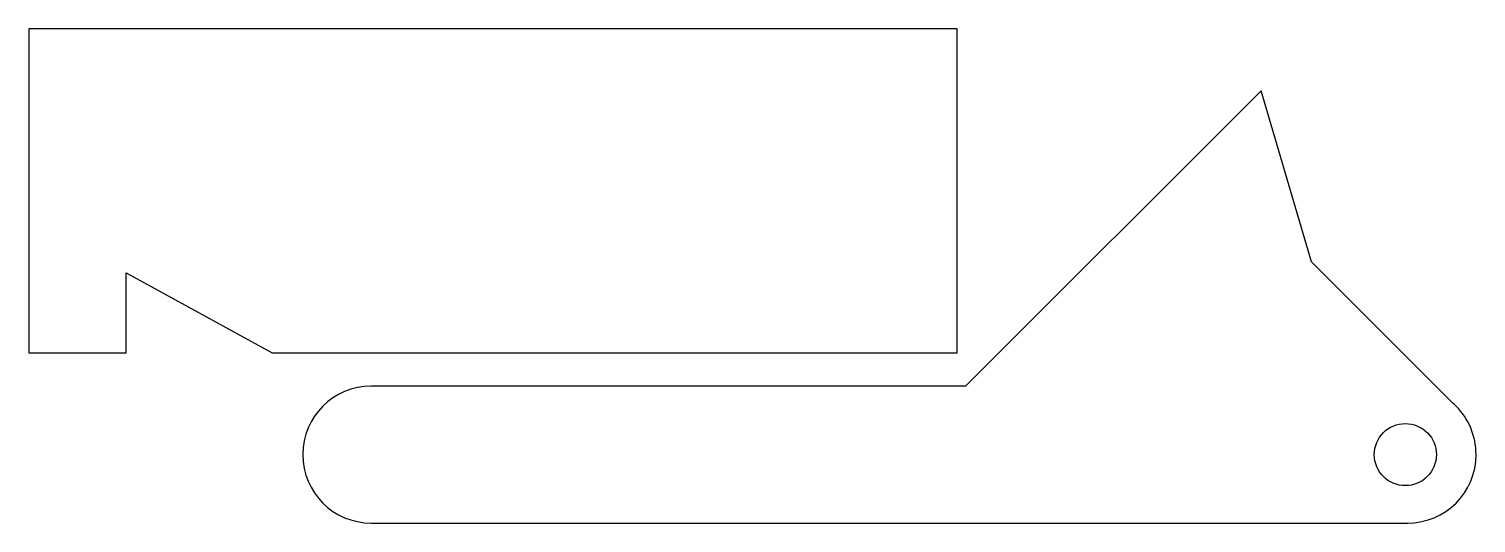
# Model space of a CAD drawing. Extents: x -83 to 287, y -31 to 95.
import ezdxf

# ---------------------------------------------------------------- set-up
doc = ezdxf.new("R2010")
doc.units = 0
doc.layers.add('LAYER_1', color=160, linetype='Continuous')

msp = doc.modelspace()

# ---------------------------------------------------------------- linework, layer by layer
at = {"layer": 'LAYER_1', "color": 7}
for p, q in [((-83.41, 94.91), (-83.41, 12.14)), ((153.96, 94.91), (-83.41, 94.91)), ((153.96, 12.14), (153.96, 94.91)), ((231.64, 79.13), (156.1, 3.59)), ((244.5, 35.38), (231.64, 79.13)), ((280.46, -0.58), (244.5, 35.38)), ((-58.57, 12.14), (-58.57, 32.53)), ((-58.57, 32.53), (-21.2, 12.14)), ((-83.41, 12.14), (-58.57, 12.14)), ((-21.2, 12.14), (153.96, 12.14)), ((156.1, 3.59), (4.11, 3.58)), ((4.11, -31.41), (269.11, -31.41))]:
    msp.add_line(p, q, dxfattribs=at)
for points in [[(4.11, 3.58), (-5.59, 3.58), (-13.39, -4.22), (-13.39, -13.92)], [(281.5, -1.53), (281.16, -1.2), (280.81, -0.88), (280.46, -0.58)], [(286.61, -13.92), (286.61, -9.07), (284.66, -4.69), (281.5, -1.53)], [(260.59, -13.91), (260.59, -9.53), (264.14, -5.98), (268.52, -5.98)], [(268.52, -5.98), (270.67, -5.98), (272.72, -6.85), (274.22, -8.38)], [(274.22, -8.38), (275.66, -9.87), (276.46, -11.85), (276.46, -13.92)], [(-13.39, -13.92), (-13.39, -23.61), (-5.59, -31.41), (4.11, -31.41)], [(268.52, -21.85), (264.14, -21.85), (260.59, -18.3), (260.59, -13.91)], [(276.46, -13.92), (276.46, -18.3), (272.91, -21.85), (268.52, -21.85)], [(269.11, -31.41), (278.81, -31.41), (286.61, -23.61), (286.61, -13.92)]]:
    msp.add_open_spline(points, degree=3, dxfattribs=at)

doc.saveas('drawing.dxf')
